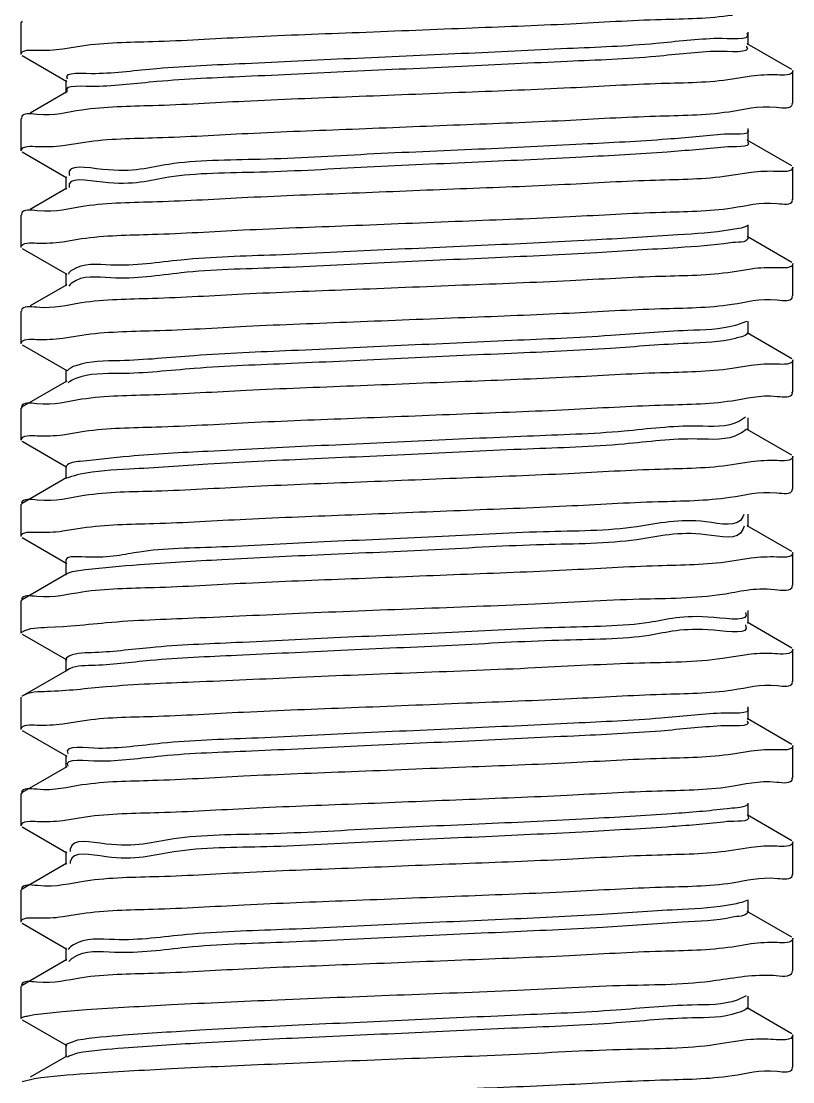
# Model space of a CAD drawing. Extents: x -452079 to 117456, y 3902 to 836955.
# Drawn here: x -266413.4 to -266333.7, y 689205.5 to 689315.1 of the extents above; entities that cross this region are included whole.
import ezdxf

# ---------------------------------------------------------------- set-up
doc = ezdxf.new("R2010")
doc.units = 0
doc.header["$LTSCALE"] = 1000
doc.header["$MEASUREMENT"] = 0
doc.layers.add('总说明', color=2, linetype='Continuous')

msp = doc.modelspace()

# ---------------------------------------------------------------- linework, layer by layer
at = {"layer": '总说明', "color": 133, "linetype": 'Continuous'}
for p, q in [((-266413.323822574, 689315.1244643853), (-266413.4181891357, 689315.0152837198)), ((-266413.4181891357, 689311.691976837), (-266413.4181891357, 689315.0152837198)), ((-266413.4181891357, 689311.691976837), (-266413.4181891357, 689315.0152837198)), ((-266338.2637331219, 689312.6889689091), (-266338.2637331219, 689314.018291656)), ((-266338.2637331219, 689312.6889689091), (-266338.2637331219, 689314.018291656)), ((-266333.7531905783, 689310.1395040659), (-266338.3703365301, 689312.8123616587)), ((-266409.1214405068, 689312.2761567935), (-266407.1571177908, 689312.5931916015)), ((-266413.3237815642, 689311.5827724423), (-266408.7067147059, 689308.9099606128)), ((-266337.954964015, 689309.4448877639), (-266339.8994236582, 689309.1306240318)), ((-266333.6588240166, 689306.7070165166), (-266333.6588240166, 689310.0303234003)), ((-266408.8132800658, 689309.0333313356), (-266408.8132800658, 689307.7040085887)), ((-266408.8132800658, 689309.0333313356), (-266408.8132800658, 689307.7040085887)), ((-266408.7066766222, 689307.8274013383), (-266412.4858889313, 689305.639496972)), ((-266333.7532315881, 689306.5978121219), (-266333.6588240166, 689306.7070165166)), ((-266413.323822574, 689305.1545437445), (-266413.4181891357, 689305.0453630789)), ((-266413.4181891357, 689301.7220561962), (-266413.4181891357, 689305.0453630789)), ((-266413.4181891357, 689301.7220561962), (-266413.4181891357, 689305.0453630789)), ((-266338.2637331219, 689302.7190482599), (-266338.2637331219, 689304.0483710152)), ((-266338.2637331219, 689302.7190482599), (-266338.2637331219, 689304.0483710152)), ((-266333.7531905783, 689300.169583425), (-266338.3703365301, 689302.8424410188)), ((-266409.1139766586, 689302.2881670707), (-266406.8559475591, 689302.6453090674)), ((-266413.3237815642, 689301.6128518014), (-266408.7067147059, 689298.940039972)), ((-266333.6588240166, 689296.7370958758), (-266333.6588240166, 689300.0604027595)), ((-266408.8132800658, 689299.0634106948), (-266408.8132800658, 689297.7340879404)), ((-266408.8132800658, 689299.0634106948), (-266408.8132800658, 689297.7340879404)), ((-266337.9639495717, 689299.4970336185), (-266340.267516251, 689299.1337922496)), ((-266408.7066766222, 689297.8574806975), (-266412.4858889313, 689295.6695763312)), ((-266333.7532315881, 689296.627891481), (-266333.6588240166, 689296.7370958758)), ((-266413.323822574, 689295.1846231046), (-266413.4181891357, 689295.0754424381)), ((-266413.4181891357, 689291.7521355554), (-266413.4181891357, 689295.0754424381)), ((-266413.4181891357, 689291.7521355554), (-266413.4181891357, 689295.0754424381)), ((-266338.2637331219, 689292.7491276191), (-266338.2637331219, 689294.0784503754)), ((-266338.2637331219, 689292.7491276191), (-266338.2637331219, 689294.0784503754)), ((-266409.1225461711, 689292.3386669924), (-266407.1940000833, 689292.65061849)), ((-266333.7531905783, 689290.1996627842), (-266338.3703365301, 689292.872520378)), ((-266413.3237815642, 689291.6429311616), (-266408.7067147059, 689288.9701193311)), ((-266333.6588240166, 689286.767175235), (-266333.6588240166, 689290.0904821187)), ((-266408.8132800658, 689289.093490054), (-266408.8132800658, 689287.7641672996)), ((-266408.8132800658, 689289.093490054), (-266408.8132800658, 689287.7641672996)), ((-266337.955980114, 689289.5071141525), (-266339.9341725216, 689289.1882118472)), ((-266408.7066766222, 689287.8875600566), (-266412.4858889313, 689285.6996556903)), ((-266408.3626492222, 689287.8965967345), (-266408.5027536594, 689287.7417801797)), ((-266408.3230769106, 689287.9335021173), (-266408.3626492222, 689287.8965967345)), ((-266333.7532315881, 689286.6579708402), (-266333.6588240166, 689286.767175235)), ((-266413.323822574, 689285.2147024638), (-266413.4181891357, 689285.1055217973)), ((-266413.4181891357, 689281.782214923), (-266413.4181891357, 689285.1055217973)), ((-266413.4181891357, 689281.782214923), (-266413.4181891357, 689285.1055217973)), ((-266338.4347967201, 689284.0925237901), (-266339.5920592782, 689283.6716927068)), ((-266338.2637331219, 689282.7792069783), (-266338.2637331219, 689284.1085297345)), ((-266338.2637331219, 689282.7792069783), (-266338.2637331219, 689284.1085297345)), ((-266409.1215856702, 689282.3658145537), (-266407.1517526762, 689282.6838264504)), ((-266333.753208292, 689280.2297523824), (-266338.370318252, 689282.9025891704)), ((-266413.3237815642, 689281.6730105208), (-266408.7067147059, 689279.0001986903)), ((-266333.6588240166, 689276.7972546025), (-266333.6588240166, 689280.1205614778)), ((-266408.8132800658, 689279.1235694132), (-266408.8132800658, 689277.7942466588)), ((-266408.8132800658, 689279.1235694132), (-266408.8132800658, 689277.7942466588)), ((-266337.956085264, 689279.5376920077), (-266339.9387099979, 689279.2179559508)), ((-266408.7066948966, 689277.917628849), (-266413.3238048622, 689275.244792062)), ((-266408.4187449806, 689277.8636352468), (-266408.5791747284, 689277.7544391315)), ((-266408.3639759862, 689277.8962015287), (-266408.4187449806, 689277.8636352468)), ((-266333.7532315881, 689276.6880501994), (-266333.6588240166, 689276.7972546025)), ((-266413.3238048622, 689275.244792062), (-266413.4181891357, 689275.1356011565)), ((-266413.4181891357, 689271.8122942821), (-266413.4181891357, 689275.1356011565)), ((-266413.4181891357, 689271.8122942821), (-266413.4181891357, 689275.1356011565)), ((-266338.5427239698, 689274.1979585002), (-266339.1562866767, 689273.7808984445)), ((-266338.2637331219, 689272.8092863384), (-266338.2637331219, 689274.1386090937)), ((-266338.2637331219, 689272.8092863384), (-266338.2637331219, 689274.1386090937)), ((-266409.114650558, 689272.3808633994), (-266406.8984688682, 689272.7324640519)), ((-266333.753208292, 689270.2598317416), (-266338.370318252, 689272.9326685296)), ((-266413.3237815642, 689271.7030898874), (-266408.7067147059, 689269.0302780505)), ((-266333.6588240166, 689266.8273339617), (-266333.6588240166, 689270.150640837)), ((-266408.8132800658, 689269.1536487724), (-266408.8132800658, 689267.8243260264)), ((-266408.8132800658, 689269.1536487724), (-266408.8132800658, 689267.8243260264)), ((-266337.9564065294, 689269.5685104356), (-266339.9500296445, 689269.2471994954)), ((-266408.7066948966, 689267.9477082082), (-266413.3238048622, 689265.2748714212)), ((-266408.5080667299, 689267.9428785836), (-266408.6635909447, 689267.8699279131)), ((-266333.7532315881, 689266.718129567), (-266333.6588240166, 689266.8273339617)), ((-266413.3238048622, 689265.2748714212), (-266413.4181891357, 689265.1656805166)), ((-266413.4181891357, 689261.8423736423), (-266413.4181891357, 689265.1656805166)), ((-266413.4181891357, 689261.8423736423), (-266413.4181891357, 689265.1656805166)), ((-266338.7172867444, 689264.1378830235), (-266338.8059936495, 689263.8901041468)), ((-266338.2637331219, 689262.839365705), (-266338.2637331219, 689264.1686884529)), ((-266338.2637331219, 689262.839365705), (-266338.2637331219, 689264.1686884529)), ((-266409.1203827311, 689262.4239502494), (-266407.1181516492, 689262.7464666163)), ((-266338.6921910917, 689262.9191162895), (-266338.8059936495, 689262.5607813905)), ((-266333.753208292, 689260.2899111017), (-266338.370318252, 689262.9627478888)), ((-266413.3237815642, 689261.7331692466), (-266408.7067147059, 689259.0603574096)), ((-266333.6588240166, 689256.8574133209), (-266333.6588240166, 689260.1807201962)), ((-266408.8132800658, 689259.1837281316), (-266408.8132800658, 689257.8544053856)), ((-266408.8132800658, 689259.1837281316), (-266408.8132800658, 689257.8544053856)), ((-266337.9617813782, 689259.6108903793), (-266340.1569749558, 689259.2621178647)), ((-266408.7066948966, 689257.9777875674), (-266413.3238048622, 689255.3049507804)), ((-266408.573636371, 689258.051967335), (-266408.7143387695, 689257.9918340567)), ((-266333.7532315881, 689256.7482089262), (-266333.6588240166, 689256.8574133209)), ((-266413.3238048622, 689255.3049507804), (-266413.4181891357, 689255.1957598758)), ((-266413.4181891357, 689251.8724530014), (-266413.4181891357, 689255.1957598758)), ((-266413.4181891357, 689251.8724530014), (-266413.4181891357, 689255.1957598758)), ((-266338.2637331219, 689252.8694450642), (-266338.2637331219, 689254.1987678121)), ((-266338.2637331219, 689252.8694450642), (-266338.2637331219, 689254.1987678121)), ((-266410.7254335092, 689252.4588935376), (-266409.0797279545, 689252.5402455284)), ((-266409.0797279545, 689252.5402455284), (-266408.2767802228, 689252.6015913776)), ((-266338.5604870127, 689252.7056493062), (-266338.542051134, 689252.6699871273)), ((-266333.753208292, 689250.3199904609), (-266338.370318252, 689252.992827248)), ((-266413.3237815642, 689251.7632486067), (-266408.7067147059, 689249.0904367688)), ((-266333.6588240166, 689246.8874926801), (-266333.6588240166, 689250.2107995554)), ((-266408.7427067508, 689249.3141967888), (-266408.8132800658, 689249.2138074908)), ((-266408.8132800658, 689249.2138074908), (-266408.8132800658, 689247.8844847447)), ((-266408.8132800658, 689249.2138074908), (-266408.8132800658, 689247.8844847447)), ((-266337.9773041451, 689249.6810466322), (-266340.9319436991, 689249.2372809119)), ((-266408.7066948966, 689248.0078669359), (-266413.3238048622, 689245.3350301395)), ((-266333.7532315881, 689246.7782882854), (-266333.6588240166, 689246.8874926801)), ((-266413.4181891357, 689241.9025323606), (-266413.4181891357, 689245.225839235)), ((-266413.4181891357, 689241.9025323606), (-266413.4181891357, 689245.225839235)), ((-266413.3238048622, 689245.3350301395), (-266413.338402917, 689245.3262285321)), ((-266338.2637331219, 689242.8995244234), (-266338.2637331219, 689244.2288471797)), ((-266338.2637331219, 689242.8995244234), (-266338.2637331219, 689244.2288471797)), ((-266409.1208015003, 689242.485493092), (-266407.1355737218, 689242.8053394799)), ((-266333.753208292, 689240.3500698201), (-266338.370318252, 689243.0229066164)), ((-266413.3237815642, 689241.7933279659), (-266408.7067147059, 689239.1205161364)), ((-266408.8132800658, 689239.2438868583), (-266408.8132800658, 689237.9145641039)), ((-266408.8132800658, 689239.2438868583), (-266408.8132800658, 689237.9145641039)), ((-266337.9541099568, 689239.6535012416), (-266339.8700207018, 689239.3433600768)), ((-266333.6588240166, 689236.9175720393), (-266333.6588240166, 689240.240878923)), ((-266408.7066948966, 689238.0379462951), (-266413.3238048622, 689235.3651094987)), ((-266333.7532315881, 689236.8083676446), (-266333.6588240166, 689236.9175720393)), ((-266413.3238048622, 689235.3651094987), (-266413.4181891357, 689235.2559186026)), ((-266413.4181891357, 689231.9326117198), (-266413.4181891357, 689235.2559186026)), ((-266413.4181891357, 689231.9326117198), (-266413.4181891357, 689235.2559186026)), ((-266338.2637331219, 689232.9296037835), (-266338.2637331219, 689234.2589265389)), ((-266338.2637331219, 689232.9296037835), (-266338.2637331219, 689234.2589265389)), ((-266409.1122408298, 689232.4940306471), (-266406.7752583952, 689232.8616902457)), ((-266333.753208292, 689230.3801491793), (-266338.370318252, 689233.0529859756)), ((-266413.3237815642, 689231.8234073251), (-266408.7067147059, 689229.1505954956)), ((-266337.9621849948, 689229.7028584128), (-266340.1872602173, 689229.3501558212)), ((-266333.6588240166, 689226.9476513985), (-266333.6588240166, 689230.2709582822)), ((-266408.8132800658, 689229.2739662175), (-266408.8132800658, 689227.9446434631)), ((-266408.8132800658, 689229.2739662175), (-266408.8132800658, 689227.9446434631)), ((-266408.7066948966, 689228.0680256552), (-266413.3238048622, 689225.3951888579)), ((-266408.3504723602, 689228.1736159531), (-266408.3623882749, 689228.0506552925)), ((-266333.7532315881, 689226.8384470037), (-266333.6588240166, 689226.9476513985)), ((-266413.3238048622, 689225.3951888579), (-266413.4181891357, 689225.2859979618)), ((-266413.4181891357, 689221.962691079), (-266413.4181891357, 689225.2859979618)), ((-266413.4181891357, 689221.962691079), (-266413.4181891357, 689225.2859979618)), ((-266338.2637331219, 689222.9596831427), (-266338.2637331219, 689224.289005898)), ((-266338.2637331219, 689222.9596831427), (-266338.2637331219, 689224.289005898)), ((-266409.1217789513, 689222.5474731905), (-266407.1674255573, 689222.863143108)), ((-266333.753208292, 689220.4102285384), (-266338.370318252, 689223.0830653348)), ((-266413.3237815642, 689221.8534866843), (-266408.7067147059, 689219.1806748548)), ((-266337.9553870701, 689219.7165272777), (-266339.9137228516, 689219.400279537)), ((-266333.6588240166, 689216.9777307577), (-266333.6588240166, 689220.3010376414)), ((-266408.8132800658, 689219.3040455767), (-266408.8132800658, 689217.9747228223)), ((-266408.8132800658, 689219.3040455767), (-266408.8132800658, 689217.9747228223)), ((-266408.7066948966, 689218.0981050144), (-266413.3238048622, 689215.4252682264)), ((-266408.3501712022, 689218.051055262), (-266408.4913013105, 689217.9091542476)), ((-266408.3083333274, 689218.0882078718), (-266408.3501712022, 689218.051055262)), ((-266333.7532315881, 689216.8685263629), (-266333.6588240166, 689216.9777307577)), ((-266413.3238048622, 689215.4252682264), (-266413.4181891357, 689215.316077321)), ((-266413.4181891357, 689211.9927704382), (-266413.4181891357, 689215.316077321)), ((-266413.4181891357, 689211.9927704382), (-266413.4181891357, 689215.316077321)), ((-266338.4703685002, 689214.3393998054), (-266339.3982221888, 689213.9155646126)), ((-266338.2637331219, 689212.9897625019), (-266338.2637331219, 689214.3190852572)), ((-266338.2637331219, 689212.9897625019), (-266338.2637331219, 689214.3190852572)), ((-266409.1426783663, 689212.7469517022), (-266406.6848935646, 689212.9283351322)), ((-266333.753208292, 689210.440307907), (-266338.370318252, 689213.1131446856)), ((-266413.3237815642, 689211.8835660435), (-266408.7067147059, 689209.210754214)), ((-266412.7972675965, 689212.2626902229), (-266412.6857158163, 689212.2873756728)), ((-266412.6857158163, 689212.2873756728), (-266412.0496692074, 689212.409665133)), ((-266412.0496692074, 689212.409665133), (-266409.1426783663, 689212.7469517022)), ((-266407.6027831801, 689209.7510196232), (-266408.8132800658, 689209.3341249359)), ((-266333.6588240166, 689207.0078101178), (-266333.6588240166, 689210.3311170015)), ((-266408.8132800658, 689209.3341249359), (-266408.8132800658, 689208.0048021824)), ((-266408.8132800658, 689209.3341249359), (-266408.8132800658, 689208.0048021824)), ((-266408.7066766222, 689208.1281949395), (-266412.4858889313, 689205.9402905741)), ((-266408.4642850191, 689208.1057048236), (-266408.6194256929, 689208.0077835164)), ((-266408.4053585989, 689208.1376869018), (-266408.4642850191, 689208.1057048236)), ((-266407.6027831801, 689208.4216968763), (-266408.4053585989, 689208.1376869018)), ((-266333.7532315881, 689206.898605723), (-266333.6588240166, 689207.0078101178)), ((-266412.0496692074, 689205.7630513665), (-266413.3341456291, 689205.4729459864))]:
    msp.add_line(p, q, dxfattribs=at)
msp.add_lwpolyline([(-266413.4181891357, 689251.8724530014), (-266413.3982385614, 689251.9226464332), (-266413.338402917, 689251.9728422902)], dxfattribs=at)
for points, start_tangent, end_tangent in [([(-266407.1571177908, 689312.5931916005), (-266399.8163887833, 689313.0429495686), (-266390.3638059956, 689313.4933559942), (-266379.2141286613, 689313.9578617989), (-266367.4878670865, 689314.426137643), (-266356.6528327403, 689314.8782086076), (-266347.2584560451, 689315.3260791135), (-266339.8994236601, 689315.7772377973)], (0.9890972036691865, 0.1472641222219304), (0.9890759299644034, 0.1474069359462122)), ([(-266338.4233261601, 689313.8569574655), (-266341.4003750042, 689313.3440755747)], (0.5821163335390139, -0.8131055123580799), (-0.9997760763929924, -0.02116121622766091)), ([(-266341.4003750042, 689313.3440755747), (-266347.7998722208, 689312.8235074627), (-266356.94484909, 689312.3029393248), (-266367.859832398, 689311.7823712128), (-266379.3805465431, 689311.2618031112), (-266390.2781040271, 689310.7412349732), (-266399.3900879727, 689310.2206668603), (-266405.7445444738, 689309.7000987205)], (-0.9997760764606712, -0.02116121303012169), (-0.9995723843875268, -0.02924121012944636)), ([(-266413.4181891357, 689311.6919768361), (-266411.8196907559, 689312.1427608515)], (0, 1), (0.9993588936060355, -0.03580225929352592)), ([(-266411.8196907559, 689312.1427608515), (-266409.1214405068, 689312.2761567935)], (0.9993588934402224, -0.03580226392191271), (0.9907020124041775, 0.1360497064249425)), ([(-266341.4003750042, 689312.0147528203), (-266347.7998722208, 689311.4941847177), (-266356.94484909, 689310.9736165704), (-266367.859832398, 689310.4530484687), (-266379.3805465431, 689309.9324803642), (-266390.2781040271, 689309.4119122151), (-266399.3900879727, 689308.8913441134), (-266405.7445444738, 689308.370775968)], (-0.9997760764606712, -0.02116121303012169), (-0.9995723843875268, -0.02924121012944636)), ([(-266338.4383611654, 689312.5473052013), (-266338.4289767456, 689312.5353209573), (-266341.4003750042, 689312.0147528203)], (0.6299988474167018, -0.7765960676269404), (-0.9997760763976699, -0.02116121600666345)), ([(-266405.7445444738, 689309.7000987205), (-266408.6636586071, 689309.1795306104), (-266408.6538801429, 689309.1674495015)], (-0.9995723844755482, -0.02924120712055153), (0.6438173871839035, -0.7651791763761555)), ([(-266335.251028783, 689309.5804336594), (-266337.954964015, 689309.4448877611)], (-0.9993739123937558, 0.03538054870684963), (-0.9905917663303667, -0.1368501095304065)), ([(-266333.6588240166, 689310.0303233984), (-266335.251028783, 689309.5804336594)], (0, -1), (-0.9993739121795636, 0.03538055475701483)), ([(-266405.7445444738, 689308.370775968), (-266408.66812008, 689307.8560764279)], (-0.9995723844075602, -0.02924120944463444), (0.5967673869956378, -0.8024142856519934)), ([(-266339.8994236601, 689309.1306240318), (-266347.2584560451, 689308.6794653555), (-266356.6528327403, 689308.2315948504), (-266367.4878670865, 689307.7795238859), (-266379.2141286613, 689307.3112480511), (-266390.3638059956, 689306.8467422287), (-266399.8163887833, 689306.3963358096), (-266407.1571177908, 689305.946577835)], (-0.9890759299644034, -0.1474069359462122), (-0.9890972036691865, -0.1472641222219304)), ([(-266340.267516251, 689305.7804060151), (-266335.3247744248, 689306.246754001), (-266333.6773399518, 689306.5746059074)], (0.9892856399082643, 0.14599288568727), (0.2924155539596858, 0.9562913488066543)), ([(-266407.1571177908, 689305.946577835), (-266411.8196907559, 689305.4961470953), (-266413.3985110403, 689305.1787424089)], (-0.9890972034897327, -0.1472641234272299), (-0.3082210535364762, -0.9513147650262056)), ([(-266406.8559475591, 689302.6453090674), (-266399.3688329638, 689303.0965510347), (-266390.0016752158, 689303.5392911761), (-266379.1926132416, 689303.9888059899), (-266368.0416656056, 689304.433947229), (-266357.218897316, 689304.8835157437), (-266347.8335252845, 689305.3259870961), (-266340.267516251, 689305.7804060151)], (0.9892788768604858, 0.1460387065050078), (0.9892856402867004, 0.1459928831228889)), ([(-266338.2940146265, 689303.9579718813), (-266340.7154999797, 689303.453281303)], (0.3967487021122412, -0.9179272669292771), (-0.9954687873262993, -0.09508887137361166)), ([(-266340.7154999797, 689303.453281303), (-266346.629524737, 689302.932713166), (-266355.4138673444, 689302.4121450615), (-266366.1315226288, 689301.8915769263), (-266377.6392634821, 689301.3710088144), (-266388.7095862304, 689300.850440709), (-266398.1616455943, 689300.3298725608), (-266404.9872125493, 689299.8093044591), (-266408.4582199504, 689299.2887363211), (-266408.4309468337, 689299.1947901176)], (-0.9954687873155145, -0.09508887148651662), (0.3249744897665702, -0.9457227823209915)), ([(-266413.4181891357, 689301.7220561962), (-266411.7565323723, 689302.1817210187)], (0, 1), (0.999180531984034, -0.04047548028254997)), ([(-266411.7565323723, 689302.1817210187), (-266409.1139766586, 689302.2881670689)], (0.9991805324162184, -0.04047546961361128), (0.9922365119568609, 0.1243652055025136)), ([(-266340.7154999797, 689302.1239585552), (-266346.629524737, 689301.603390419), (-266355.4138673444, 689301.082822309), (-266366.1315226288, 689300.5622541691), (-266377.6392634821, 689300.0416860572), (-266388.7095862304, 689299.5211179537), (-266398.1616455943, 689299.0005498064), (-266404.9872125493, 689298.4799817122), (-266408.4582199504, 689297.9594135667)], (-0.9954687873039599, -0.09508887160747768), (0.2256190875861308, -0.9742155959112961)), ([(-266338.3201014244, 689302.666517282), (-266338.3026282408, 689302.6445266587), (-266340.7154999797, 689302.1239585552)], (0.6817669676156984, -0.731569410150599), (-0.9954687873955261, -0.09508887064888781)), ([(-266335.3247744248, 689299.6001402411), (-266337.9639495717, 689299.4970336166)], (-0.999161824208268, 0.04093469243570921), (-0.9924518245313679, -0.1226351335644033)), ([(-266333.6588240166, 689300.0604027585), (-266335.3247744248, 689299.6001402411)], (0, -1), (-0.9991618241962349, 0.04093469272942157)), ([(-266340.267516251, 689299.1337922496), (-266347.8335252845, 689298.6793733389), (-266357.218897316, 689298.2369019847), (-266368.0416656056, 689297.7873334634), (-266379.1926132416, 689297.3421922243), (-266390.0016752158, 689296.892677419), (-266399.3688329638, 689296.4499372673), (-266406.8559475591, 689295.9986953103)], (-0.9892856402867004, -0.1459928831228889), (-0.9892788768604858, -0.1460387065050078)), ([(-266408.4582199504, 689297.9594135667), (-266408.450172595, 689297.9275862566)], (0.2256187286341052, -0.9742156790411095), (0.2636424767082778, -0.9646204665437725)), ([(-266339.9341725216, 689295.8348256043), (-266335.2614521322, 689296.285725969), (-266333.678442824, 689296.6037354936)], (0.989126456175004, 0.1470675140698241), (0.3073552083311136, 0.9515948591242692)), ([(-266406.8559475591, 689295.9986953103), (-266411.7565323723, 689295.5351072607), (-266413.3996077621, 689295.2078797409)], (-0.9892788768887125, -0.146038706313798), (-0.2933728185166958, -0.9559981115857761)), ([(-266407.1940000833, 689292.650618489), (-266399.8579269641, 689293.100909765), (-266390.4795060617, 689293.5484333449), (-266379.5880012171, 689294.002981132), (-266367.8142210071, 689294.4731672454), (-266356.6654273079, 689294.9378141939), (-266347.2431817272, 689295.3870460234), (-266339.9341725216, 689295.8348256043)], (0.9890789319362349, 0.1473867918094323), (0.9891264559633633, 0.1470675154932482)), ([(-266340.1122281266, 689293.5624870138), (-266345.526077214, 689293.0419189009), (-266353.9279462856, 689292.5213507629), (-266364.421627763, 689292.000782651), (-266375.8877852758, 689291.480214513), (-266387.1033507598, 689290.9596464095), (-266396.871986178, 689290.4390782976), (-266404.1516941519, 689289.9185101615), (-266408.1659653534, 689289.3979420505), (-266408.5450335008, 689288.9955513721)], (-0.9860991295741306, -0.1661580773033382), (-0.342962880977867, -0.9393489566031155)), ([(-266338.3784914271, 689293.970804209), (-266340.1122281266, 689293.5624870138)], (-0.8868423973597267, -0.4620720314466703), (-0.9860991302470999, -0.1661580733094639)), ([(-266413.4181891357, 689291.7521355554), (-266411.8309241955, 689292.2013221533)], (0, 1), (0.9993860122802994, -0.0350371011712084)), ([(-266411.8309241955, 689292.2013221533), (-266409.1225461711, 689292.3386669905)], (0.9993860124937332, -0.035037095083296), (0.9904994861067584, 0.1375164281904082)), ([(-266340.1122281266, 689292.2331642575), (-266345.526077214, 689291.7125961456), (-266353.9279462856, 689291.1920280094), (-266364.421627763, 689290.6714598975), (-266375.8877852758, 689290.1508917586), (-266387.1033507598, 689289.630323657), (-266396.871986178, 689289.1097555534), (-266404.1516941519, 689288.5891874061), (-266408.1659653534, 689288.0686193017), (-266408.3230769106, 689287.9335021173)], (-0.9860991295929057, -0.1661580771919133), (-0.7385706894060863, -0.6741760428480225)), ([(-266338.2642881473, 689292.7492009356), (-266340.1122281266, 689292.2331642575)], (-0.1309324178319036, -0.9913912960888309), (-0.9860991300666899, -0.1661580743801435)), ([(-266335.2614521322, 689289.6391122035), (-266337.955980114, 689289.5071141525)], (-0.9993490463968973, 0.03607607885583237), (-0.9907751656131372, -0.1355159444650725)), ([(-266333.6588240166, 689290.0904821187), (-266335.2614521322, 689289.6391122035)], (0, -1), (-0.9993490465841752, 0.0360760736680164)), ([(-266339.9341725216, 689289.1882118454), (-266347.2431817272, 689288.7404322681), (-266356.6654273079, 689288.2912004368), (-266367.8142210071, 689287.826553478), (-266379.5880012171, 689287.356367374), (-266390.4795060617, 689286.9018195776), (-266399.8579269641, 689286.4542959976), (-266407.1940000833, 689286.0040047319)], (-0.9891264559633633, -0.1470675154932482), (-0.9890789319362349, -0.1473867918094323)), ([(-266339.9387099979, 689285.8645697144), (-266335.2613190369, 689286.3158242014), (-266333.6784424254, 689286.6338151201)], (0.9890776439875282, 0.1473954346785568), (0.307350572692465, 0.9515963563747047)), ([(-266407.1940000833, 689286.0040047319), (-266411.8309241955, 689285.5547083962), (-266413.3983090141, 689285.2390705488)], (-0.9890789318458089, -0.1473867924162605), (-0.3109321065670861, -0.9504321254596535)), ([(-266407.1517526762, 689282.6838264504), (-266399.6745056466, 689283.1406772883), (-266390.1580491991, 689283.5926120338), (-266379.0663312351, 689284.0540394309), (-266367.5389534247, 689284.5143194693), (-266356.7848534298, 689284.962653272), (-266347.3438691844, 689285.4118045095), (-266339.9387099979, 689285.8645697144)], (0.9890479809424421, 0.1475943474313255), (0.9890776436100724, 0.1473954372114232)), ([(-266339.5920592782, 689283.6716927068), (-266344.4922730171, 689283.1511246032), (-266352.4907801964, 689282.6305564913), (-266362.7343989176, 689282.1099883543), (-266374.130466427, 689281.5894202507), (-266385.4633909327, 689281.0688521044), (-266395.5243160811, 689280.5482840008), (-266403.240066578, 689280.0277158973), (-266407.7876214546, 689279.5071477612), (-266408.671211419, 689278.9993819875)], (-0.9629241876543503, -0.269772142428031), (-0.658136392254993, -0.7528987243909915)), ([(-266413.4181891357, 689281.7822149239), (-266411.8284599682, 689282.2317523892)], (0, 1), (0.9993722644912418, -0.03542706543940112)), ([(-266411.8284599682, 689282.2317523892), (-266409.1215856684, 689282.3658145537)], (0.9993722642955956, -0.03542707095843934), (0.9907171897831812, 0.135939140309611)), ([(-266339.5920592782, 689282.3423699607), (-266344.4922730171, 689281.821801847), (-266352.4907801964, 689281.3012337434), (-266362.7343989176, 689280.7806656073), (-266374.130466427, 689280.2600974973), (-266385.4633909327, 689279.7395293583), (-266395.5243160811, 689279.2189612464), (-266403.240066578, 689278.698393142), (-266407.7876214546, 689278.1778250049), (-266408.3639759862, 689277.8962015297)], (-0.9629241875915456, -0.2697721426522056), (-0.8651045923972853, -0.5015915113048932)), ([(-266338.3301113241, 689282.8420296136), (-266339.5920592782, 689282.3423699607)], (-0.6873871488784676, -0.7262912002473466), (-0.9629241853761953, -0.2697721505596729)), ([(-266333.6588240166, 689280.120561475), (-266335.2613190369, 689279.6692104415)], (0, -1), (-0.999347519027713, 0.03611836393242209)), ([(-266339.9387099979, 689279.2179559508), (-266347.3438691844, 689278.7651907523), (-266356.7848534298, 689278.3160395055), (-266367.5389534247, 689277.8677057001), (-266379.0663312351, 689277.4074256738), (-266390.1580491991, 689276.9459982674), (-266399.6745056466, 689276.4940635284), (-266407.1517526762, 689276.0372126849)], (-0.9890776436100724, -0.1473954372114232), (-0.9890479809424421, -0.1475943474313255)), ([(-266335.2613190369, 689279.6692104415), (-266337.9560852659, 689279.5376920059)], (-0.9993475190223823, 0.03611836407991741), (-0.9908070255329743, -0.1352828080522442)), ([(-266339.9500296445, 689275.89381326), (-266335.264348931, 689276.3454741539), (-266333.6783882876, 689276.6639402081)], (0.9890765637374456, 0.1474026833722057), (0.3066224306444909, 0.951831227175104)), ([(-266407.1517526762, 689276.0372126849), (-266411.8284599682, 689275.585138634), (-266413.3983598941, 689275.2691210631)], (-0.9890479806450267, -0.1475943494243432), (-0.3102230438565716, -0.9506638012780143)), ([(-266406.89846887, 689272.7324640519), (-266399.4626066492, 689273.1818854708), (-266389.963696265, 689273.631187955), (-266379.0269288805, 689274.0857017554), (-266367.7505488725, 689274.5358862058), (-266356.8393624083, 689274.9903434693), (-266347.3695004203, 689275.4405318481), (-266339.9500296445, 689275.89381326)], (0.9892400474388505, 0.1463014987728457), (0.9890765641663136, 0.1474026804944878)), ([(-266339.1562866767, 689273.7808984445), (-266343.5306823098, 689273.2603303065), (-266351.105942068, 689272.739762203), (-266361.074030801, 689272.2191940892), (-266372.3716758483, 689271.6986259512), (-266383.79378399, 689271.1780578393), (-266394.1219857608, 689270.6574897022), (-266402.2545962178, 689270.1369215987), (-266407.3241288507, 689269.6163534868), (-266408.7734669794, 689269.1188196494)], (-0.8778189038080553, -0.4789926639492764), (-0.6584261785602218, -0.7526453131366613)), ([(-266413.4181891357, 689271.8122942803), (-266411.7541934972, 689272.2722847835)], (0, 1), (0.9991855941158475, -0.04035032232040955)), ([(-266411.7541934972, 689272.2722847835), (-266409.1146505562, 689272.3808633984)], (0.9991855941465294, -0.04035032156064249), (0.9920623342028518, 0.1257470677828675)), ([(-266339.1562866767, 689272.4515756957), (-266343.5306823098, 689271.9310075502), (-266351.105942068, 689271.4104394458), (-266361.074030801, 689270.8898713348), (-266372.3716758483, 689270.3693031986), (-266383.79378399, 689269.8487350867), (-266394.1219857608, 689269.3281669571), (-266402.2545962178, 689268.8075988452), (-266407.3241288507, 689268.2870307417), (-266408.5080667299, 689267.9428785817)], (-0.8778189037782835, -0.478992664003837), (-0.9249523173013219, -0.3800831628984833)), ([(-266338.4588362941, 689272.959406227), (-266339.1562866767, 689272.4515756957)], (-0.6098141861233509, -0.7925444204602762), (-0.877818910787477, -0.4789926511585408)), ([(-266333.6588240166, 689270.1506408352), (-266335.264348931, 689269.6988604061)], (0, -1), (-0.9993397214908252, 0.03633347011558355)), ([(-266339.9500296445, 689269.2471994945), (-266347.3695004203, 689268.793918091), (-266356.8393624083, 689268.3437297103), (-266367.7505488725, 689267.8892724487), (-266379.0269288805, 689267.4390879871), (-266389.963696265, 689266.984574197), (-266399.4626066492, 689266.5352717136), (-266406.89846887, 689266.0858502855)], (-0.9890765641663136, -0.1474026804944878), (-0.9892400474388505, -0.1463014987728457)), ([(-266335.264348931, 689269.6988604061), (-266337.9564065294, 689269.5685104338)], (-0.9993397214999168, 0.0363334698655246), (-0.9908694450892009, -0.1348248596832911)), ([(-266340.1569841293, 689265.9087309587), (-266335.3156207421, 689266.3683465972), (-266333.6775105049, 689266.6947742227)], (0.9892352234591899, 0.1463341131371861), (0.2947372675691037, 0.9555783291315783)), ([(-266406.89846887, 689266.0858502855), (-266411.7541934972, 689265.625671018), (-266413.3996256081, 689265.2981151027)], (-0.9892400474208793, -0.1463014988943606), (-0.2930971692663413, -0.9560826582299554)), ([(-266407.1181516492, 689262.7464666144), (-266399.6935388886, 689263.1998330728), (-266390.2042503108, 689263.6507478935), (-266379.2879491777, 689264.1052907604), (-266368.0092209906, 689264.5555681392), (-266357.074782844, 689265.0101232325), (-266347.5806058806, 689265.459513453), (-266340.1569841293, 689265.9087309587)], (0.989081530123836, 0.1473693549144164), (0.9892352233687107, 0.1463341137488355)), ([(-266338.8059936495, 689263.8901041449), (-266342.6436958251, 689263.3695360414), (-266349.7768748452, 689262.848967896), (-266359.4446512901, 689262.3283997915), (-266370.6157861886, 689261.8078316898), (-266382.0986807694, 689261.2872635425), (-266392.6684816958, 689260.766695439), (-266401.197733152, 689260.2461272936), (-266406.7766398613, 689259.7255591891), (-266408.8101130177, 689259.2049910874), (-266408.8040769969, 689259.1884303867)], (-0.4168822597033076, -0.9089604950407164), (0.4549932418055073, -0.8904948904464951)), ([(-266413.4181891357, 689261.8423736404), (-266411.8110694003, 689262.2943799255)], (0, 1), (0.9993350630205589, -0.03646137432538495)), ([(-266411.8110694003, 689262.2943799255), (-266409.1203827311, 689262.4239502467)], (0.9993350627602182, -0.03646138146081421), (0.990914946884147, 0.1344900295248248)), ([(-266338.8059936495, 689262.5607813905), (-266342.6436958251, 689262.040213287), (-266349.7768748452, 689261.519645149), (-266359.4446512901, 689260.9990770473), (-266370.6157861886, 689260.4785089354), (-266382.0986807694, 689259.9579407946), (-266392.6684816958, 689259.4373726827), (-266401.197733152, 689258.9168045466), (-266406.7766398613, 689258.3962364347), (-266408.5736363729, 689258.0519673332)], (-0.4168822595570668, -0.9089604951077878), (-0.9430112784408944, -0.3327607680200149)), ([(-266333.6588240166, 689260.1807201953), (-266335.3156183151, 689259.721733166)], (0, -1), (-0.9992037105656415, 0.03989918284694659)), ([(-266340.1569749576, 689259.2621178637), (-266347.5805869357, 689258.8129006933), (-266357.0747550291, 689258.3635106712), (-266368.0091733013, 689257.9089562726), (-266379.2873495215, 689257.4587011264), (-266390.1991093208, 689257.0043592836), (-266399.6903532663, 689256.5533871969), (-266407.1177073897, 689256.0998856212)], (-0.9892352226390767, -0.1463341186812438), (-0.9890806255052664, -0.1473754262084115)), ([(-266335.3156183151, 689259.721733166), (-266337.9617813801, 689259.6108903784)], (-0.9992037102128741, 0.03989919168137241), (-0.9919446009894002, -0.1266724459698307)), ([(-266407.1177073897, 689256.0998856212), (-266411.8111028665, 689255.6477614149), (-266413.3986614862, 689255.3290256859)], (-0.9890806254299322, -0.1473754267140024), (-0.3061687874804028, -0.9519772442515525)), ([(-266408.276780221, 689252.6015913786), (-266404.6229417578, 689252.9466913744), (-266395.6406388649, 689253.4328277634), (-266384.6841090054, 689253.9154776382), (-266372.5113693916, 689254.4058061783), (-266360.2831887783, 689254.9025739265), (-266349.4870043223, 689255.3921773174), (-266340.9319436991, 689255.8838946681)], (0.9965557486650621, 0.08292550755116193), (0.9891391139754053, 0.1469823567777786)), ([(-266340.9319436991, 689255.8838946681), (-266335.5035599613, 689256.3728990342), (-266333.6748170325, 689256.7273290466)], (0.9891391142418161, 0.1469823549849282), (0.2573096328451628, 0.9663290085913222)), ([(-266338.542051134, 689253.9993098817), (-266341.833518674, 689253.4787417446), (-266348.5068827582, 689252.9581736327), (-266357.8503113643, 689252.4376054947), (-266368.8671628715, 689251.9170373912), (-266380.3822956563, 689251.3964692774), (-266391.1674175237, 689250.8759011404), (-266400.0721048837, 689250.3553330359), (-266406.1465156556, 689249.8347648905)], (0.4328371708613394, -0.901472120212684), (-0.9996410622340564, -0.02679079497826599)), ([(-266413.338402917, 689251.9728422902), (-266410.7254335092, 689252.4588935358)], (0.8463494202165815, 0.5326280680728874), (0.9996209850423927, 0.02752973415920738)), ([(-266338.542051134, 689252.6699871273), (-266341.833518674, 689252.1494189884), (-266348.5068827582, 689251.6288508876), (-266357.8503113643, 689251.1082827385), (-266368.8671628715, 689250.587714635), (-266380.3822956563, 689250.067146523), (-266391.1674175237, 689249.546578386), (-266400.0721048837, 689249.0260102834), (-266406.1465156556, 689248.5054421454)], (0.4328371708613394, -0.901472120212684), (-0.9996410622340564, -0.02679079497826599)), ([(-266333.6588240166, 689250.2107995535), (-266335.5035599613, 689249.7262852761)], (0, -1), (-0.9986446526485124, 0.05204668804575304)), ([(-266340.9319436991, 689249.2372809119), (-266349.4870043223, 689248.7455635612), (-266360.2831887783, 689248.255960161), (-266372.5113693916, 689247.759192411), (-266384.6841090054, 689247.268863882), (-266395.6406388649, 689246.7862140053), (-266404.6229417578, 689246.3000776182), (-266410.7254335092, 689245.8122797703)], (-0.9891391139794831, -0.1469823567503373), (-0.9996209850070926, -0.02752973544097336)), ([(-266406.1465156556, 689249.8347648905), (-266408.7427067508, 689249.3141967888)], (-0.9996410621936114, -0.02679079648738652), (-0.8148139096451634, -0.5797225997395338)), ([(-266335.5035599613, 689249.7262852761), (-266337.9773041451, 689249.6810466322)], (-0.9986446522501836, 0.05204669568867744), (-0.9955575547831143, -0.09415495268049684)), ([(-266406.1465156556, 689248.5054421454), (-266408.7076523111, 689248.0092731212)], (-0.9996410623353567, -0.02679079119846399), (-0.8266033321341741, -0.562784977859822)), ([(-266410.7254335092, 689245.8122797703), (-266413.3239432437, 689245.335253697)], (-0.9996209851504173, -0.02752973023676989), (-0.8502726160824565, -0.5263425484798807)), ([(-266407.1355737199, 689242.805339479), (-266399.8476541557, 689243.2518505185), (-266390.4281898805, 689243.7010848067), (-266379.2654213452, 689244.1663552757), (-266367.4702073013, 689244.637404088), (-266356.5580157017, 689245.0929310593), (-266347.1946853728, 689245.5400112151), (-266339.8700207018, 689245.9899738311)], (0.989141697056184, 0.1469649725098204), (0.9890743472294747, 0.1474175554423173)), ([(-266339.8700207018, 689245.9899738311), (-266335.2433427361, 689246.438697436), (-266333.6787695375, 689246.7538582218)], (0.9890743471119549, 0.1474175562307982), (0.3117378939435517, 0.9501681353737553)), ([(-266338.3656767544, 689244.109212543), (-266341.1021651414, 689243.5879474796)], (0.6286623346909286, -0.777678384000064), (-0.9984921096883094, -0.05489541775220728)), ([(-266341.1021651414, 689243.5879474796), (-266347.2991232493, 689243.0673793341), (-266356.2949747344, 689242.5468112297), (-266367.1301532474, 689242.0262430926), (-266378.6488957753, 689241.5056749807), (-266389.6225250487, 689240.9851068772), (-266398.8805099067, 689240.4645387317), (-266405.4353227963, 689239.9439706273)], (-0.9984921097616475, -0.0548954164182604), (-0.9999482298172525, 0.01017534693969644)), ([(-266338.378130616, 689242.7942877217), (-266338.3651153178, 689242.7791928287), (-266341.1021651414, 689242.2586247242)], (0.6770251774287166, -0.7359598556494878), (-0.9984921098066801, -0.05489541559916357)), ([(-266413.4181891357, 689241.9025323588), (-266411.8126294588, 689242.3543177164)], (0, 1), (0.9993425790796607, -0.0362547877998485)), ([(-266411.8126294588, 689242.3543177164), (-266409.1208015003, 689242.4854930901)], (0.9993425791039351, -0.03625478713074174), (0.9908143387316054, 0.13522923561069)), ([(-266341.1021651414, 689242.2586247242), (-266347.2991232493, 689241.7380565797), (-266356.2949747344, 689241.2174884771), (-266367.1301532474, 689240.6969203373), (-266378.6488957753, 689240.1763522337), (-266389.6225250487, 689239.6557841209), (-266398.8805099067, 689239.1352159848), (-266405.4353227963, 689238.6146478747)], (-0.9984921097616475, -0.0548954164182604), (-0.9999482298172525, 0.01017534693969644)), ([(-266405.4353227963, 689239.9439706273), (-266408.5877772433, 689239.4234024818), (-266408.5760294528, 689239.4054530748)], (-0.9999482298267668, 0.01017534600471663), (0.5628716612486775, -0.8265443079249618)), ([(-266339.8700207018, 689239.3433600758), (-266347.1946853728, 689238.8933974562), (-266356.5580157017, 689238.4463173012), (-266367.4702073013, 689237.9907903319), (-266379.2654213452, 689237.5197415185), (-266390.4281898805, 689237.0544710496), (-266399.8476541557, 689236.6052367605), (-266407.1355737199, 689236.15872572)], (-0.9890743472294747, -0.1474175554423173), (-0.989141697056184, -0.1469649725098204)), ([(-266335.2433427361, 689239.7920836705), (-266337.9541099549, 689239.6535012407)], (-0.9993934389654243, 0.03482461992416941), (-0.9904305178757004, -0.1380122793829303)), ([(-266333.6588240166, 689240.240878922), (-266335.2433427361, 689239.7920836705)], (0, -1), (-0.9993934387527442, 0.03482462602763848)), ([(-266405.4353227963, 689238.6146478747), (-266408.5877772433, 689238.0940797349)], (-0.9999482297904385, 0.01017534957476037), (0.5313311260095454, -0.847164231146139)), ([(-266408.5942448613, 689238.1046755976), (-266408.5877772433, 689238.0940797349)], (0.5103252216038836, -0.8599814929374627), (0.531331428261782, -0.8471640415771287)), ([(-266407.1355737199, 689236.15872572), (-266411.8126294588, 689235.7077039602), (-266413.3986289476, 689235.3892118541)], (-0.9891416973846889, -0.1469649702988315), (-0.3066055554356777, -0.9518366631812307)), ([(-266406.775258397, 689232.8616902438), (-266399.1761952856, 689233.317139919), (-266389.7727598895, 689233.759832672), (-266378.9450229549, 689234.2093089597), (-266367.79536719, 689234.6544014505), (-266356.9941655354, 689235.1038848498), (-266347.6396550604, 689235.546659263), (-266340.1872602173, 689235.9967695774)], (0.9892895340244784, 0.1459664957092225), (0.9892763686806227, 0.1460556961233643)), ([(-266340.1872602173, 689235.9967695774), (-266335.3110411571, 689236.4592239104), (-266333.6775723205, 689236.784958033)], (0.9892763686883532, 0.1460556960710048), (0.2955828036425034, 0.9553171233631467)), ([(-266338.348986409, 689234.0999622709), (-266340.4514534448, 689233.6971531744)], (-0.8579614999596071, -0.5137139910369009), (-0.9923445237989874, -0.1235003890121857)), ([(-266340.4514534448, 689233.6971531744), (-266346.156598992, 689233.17658507), (-266354.7825082609, 689232.6560169329), (-266365.4090758239, 689232.135448821), (-266376.9027906594, 689231.614880683), (-266388.0376452145, 689231.0943125702), (-266397.6259107118, 689230.5737444406), (-266404.6448294253, 689230.0531763287), (-266408.345709761, 689229.532608227), (-266408.3640042984, 689229.2815741944)], (-0.9923445235529968, -0.1235003909887574), (0.01693148885381891, -0.9998566520682818)), ([(-266338.2886333273, 689232.9106047322), (-266338.2756261074, 689232.8883985301), (-266340.4514534448, 689232.3678304265)], (0.6065978512017393, -0.795008834490179), (-0.9923445238924163, -0.1235003882614689)), ([(-266413.4181891357, 689231.9326117189), (-266411.7428872076, 689232.394173382)], (0, 1), (0.9991363865109815, -0.04155094643662171)), ([(-266411.7428872076, 689232.394173382), (-266409.1122408298, 689232.4940306462)], (0.9991363868182133, -0.04155093904890528), (0.9926274772305982, 0.1212051626244451)), ([(-266340.4514534448, 689232.3678304265), (-266346.156598992, 689231.8472623221), (-266354.7825082609, 689231.3266941794), (-266365.4090758239, 689230.8061260759), (-266376.9027906594, 689230.2855579267), (-266388.0376452145, 689229.7649898232), (-266397.6259107118, 689229.2444216871), (-266404.6448294253, 689228.7238535752), (-266408.3461972227, 689228.2004695694)], (-0.9923445235484182, -0.1235003910255471), (-0.169270924262839, -0.9855695582754189)), ([(-266340.1872602173, 689229.3501558184), (-266347.6396550604, 689228.9000455068), (-266356.9941655354, 689228.4572710927), (-266367.79536719, 689228.0077876869), (-266378.9450229549, 689227.5626952035), (-266389.7727598895, 689227.1132189148), (-266399.1761952856, 689226.6705261591), (-266406.775258397, 689226.2150764904)], (-0.9892763686806227, -0.1460556961233643), (-0.9892895340244784, -0.1459664957092225)), ([(-266335.3110411571, 689229.8126101514), (-266337.9621849948, 689229.7028584118)], (-0.999205716121721, 0.03984892557747167), (-0.9920584940057536, -0.1257773607253554)), ([(-266333.6588240166, 689230.2709582812), (-266335.3110411571, 689229.8126101514)], (0, -1), (-0.9992057158145448, 0.0398489332798679)), ([(-266408.3461972227, 689228.2004695694), (-266408.3504723602, 689228.1736159503)], (-0.1692714301358697, -0.9855694713919245), (-0.1454048099053376, -0.9893722460511983)), ([(-266406.775258397, 689226.2150764904), (-266411.7428872076, 689225.7475596248), (-266413.3998298247, 689225.41825304)], (-0.9892895341083547, -0.1459664951407498), (-0.290310516150945, -0.9569324972077038)), ([(-266407.1674255573, 689222.863143107), (-266399.7998882656, 689223.3145364124), (-266390.395724959, 689223.7626691601), (-266379.5727702019, 689224.2141497714), (-266367.8697823801, 689224.6814891669), (-266356.7343687446, 689225.1453436502), (-266347.2792896231, 689225.5956916075), (-266339.9137228497, 689226.0468932941)], (0.9890801964862779, 0.1473783054545882), (0.9890793745865512, 0.1473838212541556)), ([(-266339.9137228497, 689226.0468932941), (-266335.2552010951, 689226.49716861), (-266333.6785532584, 689226.8141979586)], (0.9890793746469968, 0.1473838208485098), (0.30883941925137, 0.9511141956234681)), ([(-266338.3993468055, 689224.2202593043), (-266339.8830013716, 689223.8063588851)], (-0.8829195784921018, -0.4695242463551053), (-0.9791402019096361, -0.203185789376022)), ([(-266339.8830013716, 689223.8063588851), (-266345.0821504456, 689223.2857907723), (-266353.3166721718, 689222.7652226343), (-266363.7082094227, 689222.2446545224), (-266375.1483214137, 689221.7240864189), (-266386.4167182048, 689221.2035182809), (-266396.3114264601, 689220.682950169), (-266403.7770008401, 689220.1623820319), (-266408.0171060966, 689219.64181392), (-266408.5668985651, 689219.1410552572)], (-0.9791402030883561, -0.2031857836958402), (-0.5517345026595938, -0.8340198070639394)), ([(-266338.2858680369, 689222.9758902482), (-266339.8830013716, 689222.4770361289)], (-0.5907665132486755, -0.8068425663188592), (-0.9791402019469221, -0.2031857891963432)), ([(-266413.4181891357, 689221.962691079), (-266411.8239871592, 689222.4128647997)], (0, 1), (0.9993683257682628, -0.03553800010044688)), ([(-266411.8239871592, 689222.4128647997), (-266409.1217789513, 689222.5474731895)], (0.999368326168628, -0.03553798884173099), (0.9906451175272039, 0.1364633691490599)), ([(-266339.8830013716, 689222.4770361289), (-266345.0821504456, 689221.956468017), (-266353.3166721718, 689221.4358998808), (-266363.7082094227, 689220.9153317689), (-266375.1483214137, 689220.3947636645), (-266386.4167182048, 689219.8741955265), (-266396.3114264601, 689219.3536274127), (-266403.7770008401, 689218.8330592766), (-266408.0171060966, 689218.312491173), (-266408.3083333274, 689218.0882078718)], (-0.9791402030837745, -0.2031857837179191), (-0.7549094484619656, -0.6558290361236311)), ([(-266335.2552010951, 689219.8505548529), (-266337.9553870701, 689219.7165272768)], (-0.9993636424776097, 0.03566945603572724), (-0.9906706113875461, -0.1362781704200112)), ([(-266333.6588240166, 689220.3010376395), (-266335.2552010951, 689219.8505548529)], (0, -1), (-0.9993636426634173, 0.03566945082988576)), ([(-266339.9137228497, 689219.400279536), (-266347.2792896231, 689218.9490778466), (-266356.7343687446, 689218.4987298847), (-266367.8697823801, 689218.0348754089), (-266379.5727702019, 689217.5675360152), (-266390.395724959, 689217.1160554002), (-266399.7998882656, 689216.6679226543), (-266407.1674255573, 689216.2165293406)], (-0.9890793745865512, -0.1473838212541556), (-0.9890801964862779, -0.1473783054545882)), ([(-266407.1674255573, 689216.2165293406), (-266411.8239871592, 689215.7662510407), (-266413.3984297191, 689215.449538462)], (-0.9890801964714637, -0.1473783055540092), (-0.3092840023368082, -0.9509697187074494)), ([(-266341.6208332473, 689215.9575714889), (-266335.650315299, 689216.4741556487)], (0.9892853468461754, 0.1459948715381552), (0.9981595445701451, -0.06064258885899092)), ([(-266335.650315299, 689216.4741556487), (-266333.6731600289, 689216.8492945555)], (0.9981595448606004, -0.06064258407818057), (0.2335407825330075, 0.972347007448406)), ([(-266406.6848935627, 689212.9283351313), (-266397.9334443801, 689213.440804503), (-266386.8846059119, 689213.9437783892), (-266374.5998690997, 689214.4430153185), (-266362.138031402, 689214.9452783914), (-266350.8343423859, 689215.446311663), (-266341.6208332473, 689215.9575714889)], (0.9978150438002654, 0.06606919377345707), (0.9892853470461815, 0.1459948701828812)), ([(-266339.3982221906, 689213.9155646126), (-266344.0784488947, 689213.3949964746), (-266351.9011107025, 689212.8744283711), (-266362.0317827196, 689212.3538602256), (-266373.3898499061, 689211.8332921221), (-266384.7637739548, 689211.3127240102), (-266394.9403251217, 689210.7921558722), (-266402.8339945649, 689210.2715877696), (-266407.6027831783, 689209.7510196214)], (-0.9412874949279877, -0.3376060602124813), (-0.9853305715818599, -0.170656569478487)), ([(-266338.3731686187, 689213.0911834129), (-266339.3982221906, 689212.5862418582)], (-0.6797389979662505, -0.7334540848913707), (-0.9412874955725895, -0.3376060584152518)), ([(-266413.4181891357, 689211.9927704373), (-266413.0746182271, 689212.2012058255), (-266412.7972675965, 689212.262690222)], (0, 1), (0.976173980495086, 0.2169893080416165)), ([(-266339.3982221906, 689212.5862418582), (-266344.0784488947, 689212.0656737277), (-266351.9011107025, 689211.5451056148), (-266362.0317827196, 689211.0245374768), (-266373.3898499061, 689210.5039693649), (-266384.7637739548, 689209.9834012642), (-266394.9403251217, 689209.462833116), (-266402.8339945649, 689208.9422650133), (-266407.6027831783, 689208.4216968763)], (-0.9412874949279877, -0.3376060602124813), (-0.9853305715818599, -0.170656569478487)), ([(-266337.986271526, 689209.8257450854), (-266341.6208332473, 689209.310957729)], (-0.9977008039102777, -0.06777245662351178), (-0.9892853466171787, -0.1459948730898745)), ([(-266335.650315299, 689209.8275418916), (-266337.986271526, 689209.8257450854)], (-0.9981595444760587, 0.06064259040762641), (-0.9977008043943021, -0.06777244949802742)), ([(-266333.6588240166, 689210.3311169996), (-266335.650315299, 689209.8275418916)], (0, -1), (-0.9981595446295816, 0.06064258788068418)), ([(-266341.6208332473, 689209.310957729), (-266350.8343423859, 689208.7996979059), (-266362.138031402, 689208.2986646324), (-266374.5998690997, 689207.7964015604), (-266386.8846059119, 689207.297164634), (-266397.9334443801, 689206.7941907422), (-266406.6848935627, 689206.2817213741)], (-0.9892853470461815, -0.1459948701828812), (-0.9978150438002654, -0.06606919377345707)), ([(-266339.924699535, 689206.1062400314), (-266335.2579121807, 689206.5569423625), (-266333.6785039392, 689206.874398159)], (0.9890743503348265, 0.147417534607458), (0.3081772435104679, 0.9513289581329321)), ([(-266406.6848935627, 689206.2817213741), (-266412.0496692074, 689205.7630513665)], (-0.9978150437363025, -0.0660691947394628), (-0.9884677602497621, -0.1514314595677499)), ([(-266406.8350889546, 689202.947611713), (-266399.3450955481, 689203.3985838938), (-266389.842049572, 689203.8470510953), (-266378.9014466603, 689204.3012968973), (-266367.6327401728, 689204.7511803937), (-266356.7373093733, 689205.2053733553), (-266347.3167343822, 689205.6538717999), (-266339.924699535, 689206.1062400314)], (0.9892654365474279, 0.1461297233714853), (0.9890743504155283, 0.1474175340660023))]:
    msp.add_spline(points, degree=3, dxfattribs=dict(at, start_tangent=start_tangent, end_tangent=end_tangent))

doc.saveas('drawing.dxf')
